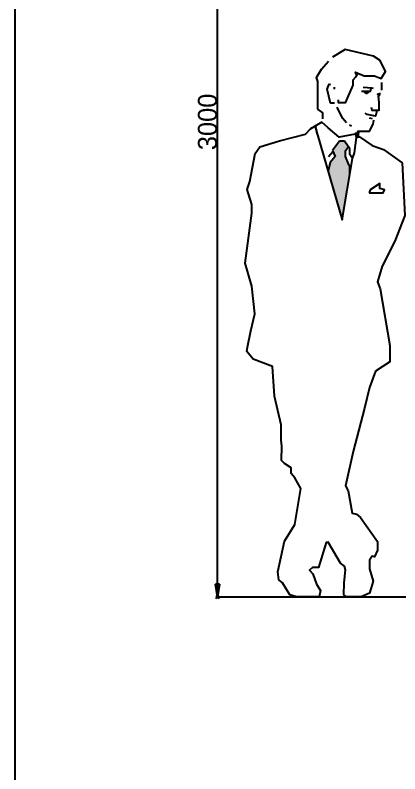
# Model space of a CAD drawing. Header units: millimetres. Extents: x -61063 to 17762, y -100319 to 2880.
# Drawn here: x -2420 to -1205, y -25368 to -22972 of the extents above; entities that cross this region are included whole.
import ezdxf

# ---------------------------------------------------------------- set-up
doc = ezdxf.new("R2010")
doc.units = ezdxf.units.MM
doc.header["$PDMODE"] = 35
doc.header["$PDSIZE"] = 5
for name, color, linetype in [('Linea Capa Color 0000 JB', 7, 'Continuous'), ('Linea Capa Color 0008 Gris JB', 8, 'Continuous'), ('Linea Capa Color 0202 Lila Parets JB', 202, 'Continuous')]:
    doc.layers.add(name, color=color, linetype=linetype)
doc.styles.add('Jordi Ava', font='Avant Garde MEdium BT.ttf')
doc.dimstyles.new('Jordi Ava Parets 2015', dxfattribs={"dimtxt": 60, "dimasz": 40, "dimexe": 20, "dimexo": 20, "dimgap": 0.09, "dimtad": 1, "dimdec": 0, "dimzin": 0, "dimdsep": 46, "dimtxsty": 'Jordi Ava', "dimblk": 'CLOSED', "dimcen": 1.5, "dimclrd": 7, "dimclre": 7, "dimclrt": 256, "dimadec": 0, "dimazin": 0, "dimtfac": 0.05, "dimtdec": 0, "dimtofl": 0, "dimtmove": 0, "dimatfit": 3, "dimldrblk": 'CLOSED', "dimfxl": 90, "dimtolj": 1, "dimtzin": 0, "dimlwd": -1, "dimlwe": -1, "dimarcsym": 0})

# ---------------------------------------------------------------- blocks, each defined once
blk = doc.blocks.new('_Closed')
at = {"color": 0, "linetype": 'ByBlock', "lineweight": -2}
for p, q in [((-1, 0.1666666666666667), (0, 0)), ((-1, 0.1666666666666667), (-1, -0.1666666666666667)), ((0, 0), (-1, -0.1666666666666667)), ((0, 0), (-1, 0))]:
    blk.add_line(p, q, dxfattribs=at)
blk = doc.blocks.new('*D1688')
at = {"layer": 'Defpoints', "color": 0, "ltscale": 10, "transparency": 16777216}
for p in [(82879.79458849551, 104665.6092874138), (82879.79458849551, 104665.6092874138), (82879.79458849551, 101665.6092874138)]:
    blk.add_point(p, dxfattribs=at)
at = {"layer": 'Linea Capa Color 0202 Lila Parets JB', "color": 7, "ltscale": 10, "transparency": 16777216}
blk.add_line((82879.79458849551, 101705.6092874138), (82879.79458849551, 104625.6092874138), dxfattribs=at)
at = {"layer": 'Linea Capa Color 0202 Lila Parets JB', "color": 7, "ltscale": 10, "transparency": 16777216, "xscale": 40, "yscale": 40, "zscale": 40}
for p, rotation in [((82879.79458849551, 104665.6092874138), 90), ((82879.79458849551, 101665.6092874138), 270)]:
    blk.add_blockref('_Closed', p, dxfattribs=dict(at, rotation=rotation))
at = {"layer": 'Linea Capa Color 0202 Lila Parets JB', "ltscale": 10, "transparency": 16777216, "insert": (82848.50953355047, 103165.6092874138), "char_height": 60, "attachment_point": 5, "rotation": 90, "style": 'Jordi Ava'}
blk.add_mtext('\\A1;3000', dxfattribs=at)
blk = doc.blocks.new('PM202307281029')
at = {"layer": 'Linea Capa Color 0008 Gris JB'}
h = blk.add_hatch(color=256, dxfattribs=at)
h.set_gradient(color1=(0, 127, 255), one_color=1, tint=1, name='INVCYLINDER')
h.paths.add_polyline_path([(349.2080120849605, 1345.262605457516), (355.5439154052692, 1372.189832020016), (371.3836737060519, 1391.193191395017), (363.4641571044885, 1410.208152332518), (385.6398187255872, 1438.713191395014), (401.4803021240186, 1438.713191395014), (413.6651923556528, 1421.305750007301), (403.856084594725, 1407.040925770016), (403.856084594725, 1391.193191395017), (412.56777038574, 1367.433191395015), (418.1118670654287, 1360.782102601588), (418.1118670654287, 1332.582460110862), (394.4025318931053, 1190.315595638986)])
at = {"layer": 'Linea Capa Color 0008 Gris JB', "linetype": 'Continuous'}
for p, q in [((309.6075286865198, 1484.655378895015), (311.1918670654304, 1487.822605457517)), ((315.9441571044918, 1459.305964832514), (309.6075286865198, 1484.655378895015)), ((385.6398187255872, 1438.713191395014), (363.4641571044885, 1410.208152332518)), ((401.4803021240186, 1438.713191395014), (385.6398187255872, 1438.713191395014)), ((418.1118670654287, 1414.953191395016), (401.4803021240186, 1438.713191395014)), ((418.1118670654287, 1397.527644520014), (418.1118670654287, 1414.953191395016)), ((371.3836737060519, 1391.193191395017), (355.5439154052692, 1372.189832020016)), ((363.4641571044885, 1410.208152332518), (371.3836737060519, 1391.193191395017)), ((426.8239154052753, 1384.858738270017), (418.1118670654287, 1397.527644520014)), ((355.5439154052692, 1372.189832020016), (349.2080120849605, 1345.262605457516))]:
    blk.add_line(p, q, dxfattribs=at)
for points in [[(445.8319879150404, 1652.553191395014), (437.911746215821, 1650.975378895015), (436.327770385742, 1657.309832020015), (463.2560845947264, 1645.429832020014), (496.5199395751952, 1645.429832020014), (517.1119879150392, 1636.717058582515), (531.3677703857429, 1658.887644520015), (513.9436737060569, 1693.738738270014), (493.3516253662128, 1707.997058582518), (403.0639154052733, 1728.589832020018), (363.4641571044885, 1704.829832020016)], [(332.5757220458945, 1509.993191395017), (332.5757220458945, 1529.008152332517), (316.7356011962875, 1540.087644520016), (317.1322296142571, 1581.273191395016), (317.1322296142571, 1627.215378895016), (312.7758428955094, 1639.884285145017), (328.6159637451165, 1666.811511707514), (350.7916253662079, 1692.160925770015)], [(441.0800604248034, 1649.385964832516), (436.327770385742, 1641.462097645017), (427.6164471435513, 1631.960417957514), (427.6164471435513, 1616.124285145015), (409.3994561767577, 1574.938738270015), (403.0639154052733, 1559.891511707516), (382.4722296142536, 1559.891511707516), (382.4722296142536, 1570.182097645014)], [(369.7996978759729, 1559.102605457516), (357.1275286865239, 1559.102605457516), (346.0400604248025, 1603.455378895014), (352.3756011962869, 1619.291511707517), (357.1275286865239, 1617.702097645015)], [(369.7996978759729, 1603.455378895014), (369.7996978759729, 1609.789832020015)], [(455.3358428955071, 1597.109324207515), (483.8481329345705, 1597.109324207515), (485.4321087646495, 1606.622605457516)], [(493.1074811378239, 1605.38262494875), (487.6450946201112, 1606.54699661729), (460.0877703857441, 1608.200417957516)], [(519.4877703857383, 1600.288152332516), (519.4877703857383, 1624.048152332514)], [(479.0958428955091, 1595.531511707515), (471.1756011962898, 1589.197058582515), (461.6717462158158, 1597.109324207515)], [(485.7766773989533, 1546.227637874596), (487.360653229025, 1537.5148644371), (510.8693579255741, 1537.5148644371), (510.7757220458843, 1560.680417957505), (509.1913836669955, 1581.921139141101)], [(512.3596978759779, 1590.774871082514), (510.7757220458989, 1582.862605457514), (506.0241571044935, 1587.607644520016), (515.5280120849602, 1590.774871082514)], [(407.8154803466787, 1497.324285145016), (395.143673706054, 1511.582605457515), (377.7199395751923, 1546.422097645016)], [(503.2625399390126, 1535.136544124594), (499.2095190383807, 1517.917058582527), (473.0588108544089, 1523.226110976178), (467.1160663197552, 1527.136030900059)], [(490.1836737060548, 1509.993191395017), (480.6798187255881, 1511.582605457515)], [(434.7441571044874, 1460.895378895017), (384.0562054443326, 1451.382097645015), (349.2080120849605, 1481.488152332517), (330.1999395751955, 1498.902097645016), (293.7677703857444, 1478.309324207516)], [(423.6559637451173, 1486.233191395015), (417.3200604248013, 1489.400417957517)], [(439.4960845947244, 1456.138738270016), (444.2480120849614, 1470.397058582515), (480.6798187255881, 1470.397058582515), (491.7680120849654, 1492.567644520015), (493.5787232242837, 1505.688403949367)], [(439.2515234728235, 1451.015134678775), (439.4960845947244, 1452.971511707514), (436.327770385742, 1464.062605457515), (442.1369035335629, 1464.062605457515)], [(445.8319879150404, 1470.397058582515), (444.2480120849614, 1456.138738270016), (441.0800604248034, 1457.728152332515)], [(413.6651923556528, 1421.305750007301), (403.856084594725, 1407.040925770016), (403.856084594725, 1391.193191395017), (412.56777038574, 1367.433191395015), (420.4880120849593, 1357.931511707517), (422.0719879150383, 1357.931511707517)], [(365.0481329345675, 1407.040925770016), (350.7916253662079, 1389.615378895018)], [(426.8239154052753, 1384.858738270017), (433.159818725584, 1402.284285145015)], [(418.1118670654287, 1332.582460110862), (418.1118670654287, 1360.782102601588)]]:
    blk.add_lwpolyline(points, dxfattribs=at)
at = {"layer": 'Linea Capa Color 0008 Gris JB'}
for points in [[(92.59993957519691, 775.0226054575178), (94.34411582936809, 788.9728217600532), (105.2717462158216, 839.9681523325125), (117.9439154052707, 893.822605457517), (108.440060424804, 980.9387382700152), (87.84801208495992, 1053.808152332516), (108.440060424804, 1212.204285145017), (108.440060424804, 1239.131511707517), (94.18391540526864, 1286.651511707518), (102.104157104488, 1312.000925770015), (119.5275286865253, 1400.694871082516), (133.7836737060534, 1421.287644520016), (195.5598187255855, 1440.302605457517), (277.9280120849617, 1460.895378895017), (293.7677703857444, 1478.309324207516), (311.4258146202083, 1488.290286427437), (309.6075286865198, 1484.655378895015), (315.9441571044918, 1459.305964832514), (394.4025318931053, 1190.315595638986), (426.8239154052753, 1384.858738270017), (433.159818725584, 1402.284285145015), (439.2515234728235, 1451.015134678775), (448.9999395751911, 1452.971511707514), (488.5996978759758, 1426.044285145017), (525.0322296142585, 1413.375378895016), (583.640060424801, 1370.600417957517), (591.559939575196, 1204.280417957518), (559.8800604248063, 1123.498738270016), (520.2803021240215, 1044.294871082515), (506.0237945556619, 995.1970585825147), (513.9436737060569, 973.014871082516), (544.8313836669877, 794.0259648325155), (544.8313836669877, 742.1289784814835), (499.6878912353532, 713.2442851450178), (480.6798187255881, 660.9676445200166), (464.8396978759738, 596.0220976450182), (428.4075286865227, 459.8081523325163), (404.6475286865207, 350.5098320200159), (412.56777038574, 334.6620976450176), (425.2395770263647, 264.9715117075175), (439.4960845947244, 261.8042851450155), (452.1675286865247, 250.7131913950143), (505.2316253662102, 174.6881523325173), (505.2316253662102, 147.7609257700169), (496.5199395751952, 127.1681523325169), (488.5996978759758, 128.7459648325166), (479.8880120849608, 116.0770585825157), (479.8880120849608, 89.14983202001531), (491.7680120849582, 49.54209764501502), (480.6798187255881, 11.53537889501604), (453.7518670654281, 0), (428.4075286865227, 0), (407.6617629859938, 0), (399.104157104488, 6.77873827001531), (399.8959637451153, 44.79705858251691), (404.6475286865207, 85.98260545751691), (401.4803021240186, 97.06209764501546), (388.807770385738, 106.5753788950169), (349.2080120849605, 173.098738270015), (342.8713836669885, 171.5093242075163), (319.1117462158181, 93.1059648325172), (300.1036737060531, 93.1059648325172), (290.5994561767548, 84.39319139501458), (301.6880120849564, 73.30209764501706), (312.7758428955094, 40.04041795751618), (325.4476495361341, 20.03748963314865), (321.487709960933, 0), (293.7677703857444, 0), (249.4157220458983, 0), (228.8236737060543, 6.77873827001531), (205.0633111572279, 44.79705858251691), (193.9758428955065, 54.29873827001575), (190.8075286865242, 79.64815233251647), (211.3999395751925, 176.2659648325171), (244.6637945556613, 228.5426054575146), (263.672229614258, 342.5859648325168), (244.6641571044929, 375.8476445200176), (232.7837945556639, 390.1059648325172), (232.7837945556639, 407.5315117075152), (211.3999395751925, 421.7898320200147), (201.8960845947258, 431.2915117075172), (203.4800604248048, 475.6442851450156), (201.1039154052742, 494.6476445200169), (201.1039154052742, 543.757058582516), (179.7200604248028, 634.0404179575162), (173.3837945556625, 727.5026054575173), (113.1916253662093, 751.2626054575157)], [(479.0958428955091, 1276.360925770015), (494.9356011962846, 1276.360925770015), (523.4478912353479, 1275.560417957517), (528.1994561767533, 1285.062097645015), (513.1518670654295, 1290.08293559778), (513.1518670654295, 1305.654871082515), (482.2641571044915, 1285.062097645015)]]:
    blk.add_lwpolyline(points, close=True, dxfattribs=at)
at = {"layer": 'Linea Capa Color 0202 Lila Parets JB', "ltscale": 10}
blk.add_line((0, 0), (700, 0), dxfattribs=at)
for p in [(0, 0), (700, 0)]:
    blk.add_point(p, dxfattribs=at)
blk = doc.blocks.new('PM202309291349')
at = {"layer": 'Linea Capa Color 0202 Lila Parets JB', "ltscale": 10}
blk.add_lwpolyline([(0, 0), (7902.946693237289, 0), (7902.946693237289, -7171.579046244151), (0, -7171.579046244151)], close=True, dxfattribs=at)
at = {"ltscale": 10}
blk.add_blockref('PM202307281029', (639.2859613718465, -4066.439621596423), dxfattribs=at)
at = {"layer": 'Linea Capa Color 0202 Lila Parets JB', "ltscale": 10}
dim = blk.add_linear_dim(base=(639.2859613718756, -1066.439621596364), p1=(639.2859613718465, -4066.439621596423), p2=(639.2859613718465, -1066.439621596423), angle=90, dimstyle='Jordi Ava Parets 2015', dxfattribs=at)
dim.commit()
dim.dimension.update_dxf_attribs({"geometry": '*D1688', "text_midpoint": (608.0009064268379, -2566.439621596408), "insert": (-82240.50862712364, -105732.0489090102)})

msp = doc.modelspace()

# ---------------------------------------------------------------- block references
at = {"layer": 'Linea Capa Color 0000 JB'}
msp.add_blockref('PM202309291349', (-2420.467788492838, -20742.67544558957), dxfattribs=at)

doc.saveas('drawing.dxf')
